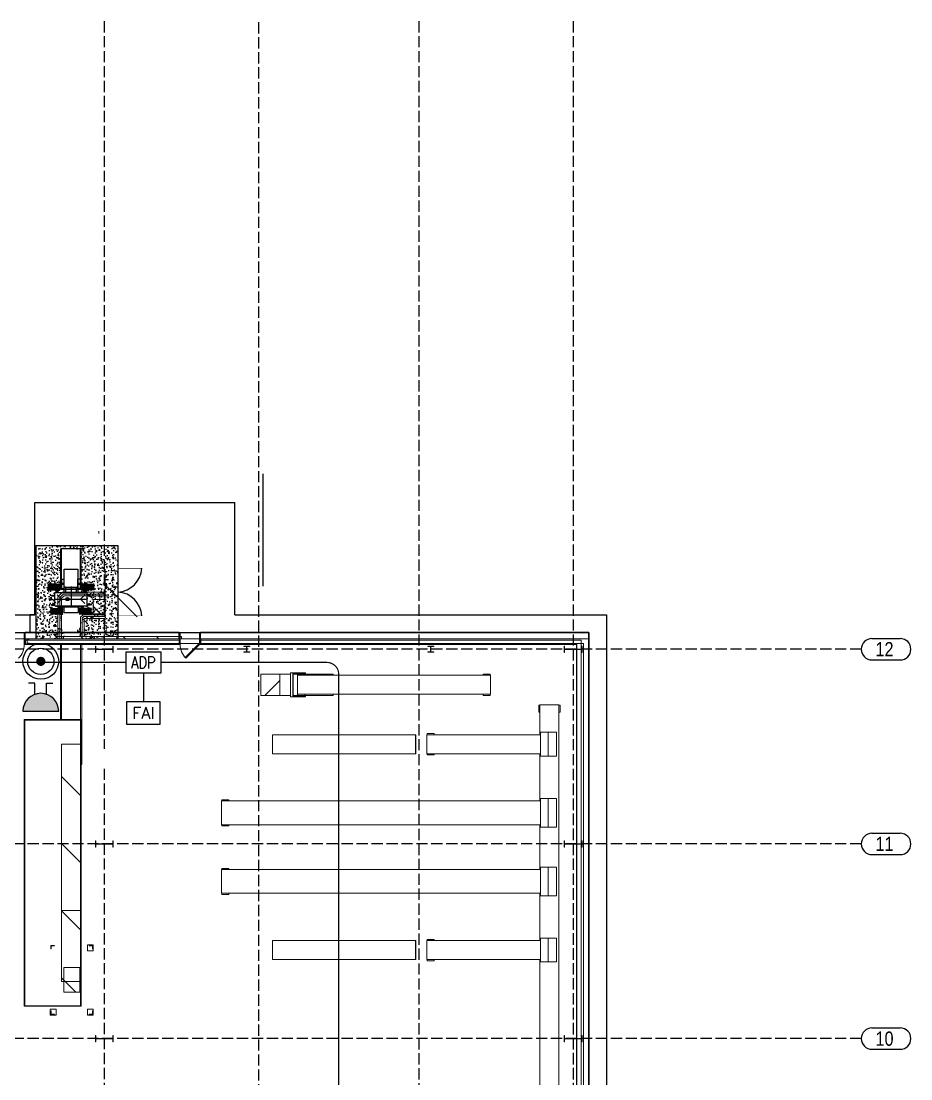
# Model space of a CAD drawing. Header units: millimetres. Extents: x 91119 to 792617, y 23924 to 150567.
# Drawn here: x 732800 to 770275, y 99942 to 144487 of the extents above; entities that cross this region are included whole.
import ezdxf
from ezdxf.enums import TextEntityAlignment as Align

# ---------------------------------------------------------------- set-up
doc = ezdxf.new("R2010")
doc.units = ezdxf.units.MM
doc.header["$LTSCALE"] = 100
for name, pattern in [('121217 IES and EMR$0$XKITLINE00', [0]), ('121217 IES and EMR$0$XKITLINE03', [6.299213, 4.724409, -1.574803]), ('DASHED', [19.05, 12.7, -6.35])]:
    doc.linetypes.add(name, pattern=pattern)
doc.layers.add('121217 IES and EMR$0$G3 Fab Prts-22 Door-Plan', color=7, linetype='Continuous', lineweight=5)
for name, color, linetype in [('121217 IES and EMR$0$grid', 8, 'Continuous'), ('121217 IES and EMR$0$layout', 8, 'Continuous'), ('121217 IES and EMR$0$Xref', 8, 'Continuous'), ('Base', 8, 'Continuous'), ('FA', 1, 'Continuous'), ('Fire Alarm', 1, 'Continuous'), ('Text', 7, 'Continuous')]:
    doc.layers.add(name, color=color, linetype=linetype)
doc.styles.add('121217 IES and EMR$0$CENTURY_GOTHIC', font='GOTHIC.TTF')
doc.styles.add('ROMANS', font='romans.shx', dxfattribs={"width": 0.8, "height": 2.5})

# ---------------------------------------------------------------- blocks, each defined once
blk = doc.blocks.new('121217 IES and EMR$0$Group-131-1')
at = {"layer": '121217 IES and EMR$0$G3 Fab Prts-22 Door-Plan', "color": 7, "linetype": 'Continuous', "lineweight": 5, "transparency": 33554687}
for p, q in [((-450, 250.5), (-450, -250.5)), ((450, 250.5), (450, -250.5))]:
    blk.add_line(p, q, dxfattribs=at)
blk = doc.blocks.new('121217 IES and EMR$0$Group-132-1')
at = {"layer": '121217 IES and EMR$0$G3 Fab Prts-22 Door-Plan', "color": 7, "linetype": 'Continuous', "lineweight": 5, "transparency": 33554687, "flags": 128}
for points in [[(-450, 250.5), (-408, 250.5), (-408, -250.5), (-450, -250.5)], [(408, 250.5), (450, 250.5), (450, -250.5), (408, -250.5)]]:
    blk.add_lwpolyline(points, close=True, dxfattribs=at)
blk = doc.blocks.new('121217 IES and EMR$0$Group-142-1')
at = {"layer": '121217 IES and EMR$0$G3 Fab Prts-22 Door-Plan', "color": 7, "linetype": 'Continuous', "lineweight": 5, "transparency": 33554687, "flags": 128}
blk.add_lwpolyline([(-408, 250), (169, 827), (200, 796), (-377, 219)], close=True, dxfattribs=at)
blk = doc.blocks.new('121217 IES and EMR$0$Group-143-1')
at = {"layer": '121217 IES and EMR$0$G3 Fab Prts-22 Door-Plan', "color": 7, "linetype": 'Continuous', "lineweight": 5, "transparency": 33554687}
for p, q in [((-408, 250), (169, 827)), ((-377, 219), (200, 796)), ((169, 827), (200, 796)), ((-408, 250), (-377, 219))]:
    blk.add_line(p, q, dxfattribs=at)
at = {"layer": '121217 IES and EMR$0$G3 Fab Prts-22 Door-Plan', "color": 7, "transparency": 33554687}
blk.add_blockref('121217 IES and EMR$0$Group-142-1', (0, 0), dxfattribs=at)
blk = doc.blocks.new('121217 IES and EMR$0$Group-138-1')
at = {"layer": '121217 IES and EMR$0$G3 Fab Prts-22 Door-Plan', "color": 7, "linetype": 'Continuous', "lineweight": 5, "transparency": 33554687}
for p, q in [((-450, 250.5), (-450, -250.5)), ((450, 250.5), (450, -250.5))]:
    blk.add_line(p, q, dxfattribs=at)
blk = doc.blocks.new('121217 IES and EMR$0$Group-139-1')
at = {"layer": '121217 IES and EMR$0$G3 Fab Prts-22 Door-Plan', "color": 7, "linetype": 'Continuous', "lineweight": 5, "transparency": 33554687, "flags": 128}
for points in [[(-450, 250.5), (-408, 250.5), (-408, -250.5), (-450, -250.5)], [(408, 250.5), (450, 250.5), (450, -250.5), (408, -250.5)]]:
    blk.add_lwpolyline(points, close=True, dxfattribs=at)

msp = doc.modelspace()

# ---------------------------------------------------------------- hatches: boundary and pattern name
at = {"layer": 'Base'}
h = msp.add_hatch(dxfattribs=at)
h.set_pattern_fill('AR-CONC', color=256, scale=2, style=0)
h.set_pattern_definition([(50, (608473.2, 73606.88), (364.36934, -31.8782), [38.1, -419.1]), (355, (608473.2, 73606.9), (-70.4857, 382.1133), [30.48, -335.28]), (100.451, (608503.58, 73604.23), (293.885, 350.2334), [32.38, -356.18]), (46.1842, (608473.2, 73708.5), (542.1581, -84.0847), [57.15, -628.65]), (96.6356, (608518.4, 73701.5), (474.8085, 494.8511), [48.57, -534.27]), (351.184, (608473.2, 73708.5), (474.8092, 494.8502), [45.72, -502.92]), (21, (608524, 73683.08), (303.22976, -204.53104), [38.1, -419.1]), (326, (608524, 73683.1), (123.6041, 368.3759), [30.48, -335.28]), (71.4514, (608549.28, 73666.04), (426.833, 163.8457), [32.38, -356.18]), (37.5, (608473.21, 73606.88), (6.17721, 169.11008), [0, -331.216, 0, -340.36, 0, -336.55]), (7.5, (608473.21, 73606.88), (133.63933, 200.36115), [0, -194.056, 0, -323.596, 0, -128.27]), (327.5, (608359.93, 73606.88), (271.18119, -11.45749), [0, -127, 0, -396.24, 0, -525.78]), (317.5, (608309.13, 73606.88), (296.25836, 50.853), [0, -165.1, 0, -263.144, 0, -373.38])])
h.paths.add_polyline_path([(734472, 122264), (735332, 122264), (735332, 120566), (735186, 120566), (735186, 120425), (735413, 120425), (735413, 120445), (735443, 120445), (735443, 120485), (735488, 120501), (735488, 120505), (735443, 120525), (735461, 120531), (735373, 120531), (735358, 120539), (735363, 120541), (735363, 120577), (735358, 120579), (735363, 120581), (735363, 120617), (735358, 120619), (735363, 120621), (735363, 120657), (735358, 120659), (735363, 120661), (735363, 120697), (735358, 120699), (735363, 120701), (735363, 120727), (735358, 120729), (735363, 120731), (735363, 120767), (735358, 120769), (735373, 120777), (735478, 120777), (735488, 120771), (735503, 120777), (735863, 120777), (735878, 120769), (735863, 120762), (735507, 120762), (735533, 120748), (735495, 120738), (735498, 120737), (735863, 120737), (735878, 120729), (735863, 120722), (735526, 120722), (735492, 120706), (735863, 120706), (735878, 120699), (735863, 120691), (735519, 120691), (735533, 120685), (735492, 120666), (735863, 120666), (735878, 120659), (735863, 120651), (735519, 120651), (735533, 120645), (735492, 120626), (735863, 120626), (735878, 120619), (735863, 120611), (735507, 120611), (735533, 120597), (735503, 120586), (735863, 120586), (735878, 120579), (735863, 120571), (735507, 120571), (735533, 120557), (735503, 120546), (735863, 120546), (735878, 120539), (735863, 120531), (735507, 120531), (735533, 120517), (735493, 120503), (735533, 120485), (735533, 120445), (735563, 120445), (735563, 120425), (735586, 120425), (735586, 120304), (735720, 120304), (735720, 120284), (735586, 120284), (735586, 119916), (735720, 119916), (735720, 119896), (735586, 119896), (735586, 119863), (735447, 119863), (735447, 119843), (735417, 119843), (735417, 119803), (735376, 119785), (735417, 119770), (735390, 119756), (735747, 119756), (735762, 119749), (735747, 119741), (735386, 119741), (735417, 119730), (735390, 119716), (735747, 119716), (735762, 119709), (735747, 119701), (735386, 119701), (735417, 119690), (735390, 119676), (735747, 119676), (735762, 119669), (735747, 119661), (735375, 119661), (735417, 119643), (735402, 119636), (735747, 119636), (735762, 119629), (735747, 119621), (735375, 119621), (735417, 119603), (735402, 119596), (735747, 119596), (735762, 119589), (735747, 119581), (735375, 119581), (735409, 119566), (735747, 119566), (735762, 119559), (735747, 119551), (735382, 119551), (735378, 119550), (735417, 119540), (735390, 119526), (735747, 119526), (735762, 119519), (735747, 119511), (735386, 119511), (735372, 119516), (735362, 119511), (735332, 119511), (735332, 118933), (735177, 118933), (735177, 118476), (736878, 118476), (736878, 122409), (733425, 122409), (733425, 118476), (734165, 118476), (734627, 118476), (734627, 118933), (734472, 118933), (734472, 119511), (734442, 119511), (734432, 119516), (734417, 119511), (734057, 119511), (734042, 119519), (734057, 119526), (734413, 119526), (734387, 119540), (734425, 119550), (734422, 119551), (734057, 119551), (734042, 119559), (734057, 119566), (734394, 119566), (734428, 119581), (734057, 119581), (734042, 119589), (734057, 119596), (734401, 119596), (734387, 119603), (734428, 119621), (734057, 119621), (734042, 119629), (734057, 119636), (734401, 119636), (734387, 119643), (734428, 119661), (734057, 119661), (734042, 119669), (734057, 119676), (734413, 119676), (734387, 119690), (734417, 119701), (734057, 119701), (734042, 119709), (734057, 119716), (734413, 119716), (734387, 119730), (734417, 119741), (734057, 119741), (734042, 119749), (734057, 119756), (734413, 119756), (734387, 119770), (734427, 119785), (734387, 119803), (734387, 119843), (734357, 119843), (734357, 119863), (734218, 119863), (734218, 119896), (734084, 119896), (734084, 119916), (734218, 119916), (734218, 120284), (734084, 120284), (734084, 120304), (734218, 120304), (734218, 120425), (734240, 120425), (734240, 120445), (734270, 120445), (734270, 120485), (734311, 120503), (734270, 120517), (734297, 120531), (733940, 120531), (733925, 120539), (733940, 120546), (734301, 120546), (734270, 120557), (734297, 120571), (733940, 120571), (733925, 120579), (733940, 120586), (734301, 120586), (734270, 120597), (734297, 120611), (733940, 120611), (733925, 120619), (733940, 120626), (734312, 120626), (734270, 120645), (734285, 120651), (733940, 120651), (733925, 120659), (733940, 120666), (734312, 120666), (734270, 120685), (734285, 120691), (733940, 120691), (733925, 120699), (733940, 120706), (734312, 120706), (734278, 120722), (733940, 120722), (733925, 120729), (733940, 120737), (734305, 120737), (734309, 120738), (734270, 120748), (734297, 120762), (733940, 120762), (733925, 120769), (733940, 120777), (734301, 120777), (734315, 120771), (734325, 120777), (734430, 120777), (734445, 120769), (734430, 120762), (734342, 120762), (734360, 120755), (734315, 120740), (734315, 120736), (734360, 120725), (734319, 120706), (734430, 120706), (734445, 120699), (734430, 120691), (734346, 120691), (734360, 120685), (734319, 120666), (734430, 120666), (734445, 120659), (734430, 120651), (734346, 120651), (734360, 120645), (734325, 120626), (734430, 120626), (734445, 120619), (734430, 120611), (734346, 120611), (734360, 120605), (734325, 120586), (734430, 120586), (734445, 120579), (734430, 120571), (734342, 120571), (734360, 120565), (734325, 120546), (734430, 120546), (734445, 120539), (734430, 120531), (734342, 120531), (734360, 120525), (734315, 120505), (734315, 120501), (734360, 120485), (734360, 120445), (734390, 120445), (734390, 120425), (734617, 120425), (734617, 120566), (734472, 120566)])
h = msp.add_hatch(color=256, dxfattribs=at)
h.paths.add_polyline_path([(734556, 120812, 0.414214), (734530, 120786), (734556, 120786)])
h.paths.add_polyline_path([(734582, 120786), (734556, 120786), (734556, 120760, 0.414214)])
h = msp.add_hatch(color=256, dxfattribs=at)
h.paths.add_polyline_path([(735248, 120812, -0.414214), (735274, 120786), (735248, 120786)])
h.paths.add_polyline_path([(735222, 120786), (735248, 120786), (735248, 120760, -0.414214)])
at = {"layer": 'Fire Alarm'}
h = msp.add_hatch(color=256, dxfattribs=at)
edge = h.paths.add_edge_path()
edge.add_line((732875, 115426), (734381, 115426))
edge.add_arc((733628, 115426), 753, 360, 540)

# ---------------------------------------------------------------- linework, layer by layer
at = {"layer": '121217 IES and EMR$0$grid', "linetype": '121217 IES and EMR$0$XKITLINE03'}
for p, q in [((736302, 144487), (736302, 113845)), ((742802, 144437), (742802, 31436)), ((749552, 144487), (749552, 31436)), ((756052, 144487), (756052, 88530)), ((768187, 118036), (614302, 118036)), ((736302, 113005), (736302, 28641)), ((756052, 113005), (756052, 28641)), ((768187, 109836), (614302, 109836)), ((768187, 101636), (614302, 101636))]:
    msp.add_line(p, q, dxfattribs=at)
at = {"layer": '121217 IES and EMR$0$grid', "linetype": '121217 IES and EMR$0$XKITLINE00'}
for p, q in [((768637, 118486), (769825, 118486)), ((768637, 117586), (769825, 117586)), ((768637, 110286), (769825, 110286)), ((768637, 109386), (769825, 109386)), ((768637, 102086), (769825, 102086)), ((768637, 101186), (769825, 101186))]:
    msp.add_line(p, q, dxfattribs=at)
for centre, start, end in [((768637, 118036), 90, 270), ((769825, 118036), 270, 90), ((768637, 109836), 90, 270), ((769825, 109836), 270, 90), ((768637, 101636), 90, 270), ((769825, 101636), 270, 90)]:
    msp.add_arc(centre, 450, start, end, dxfattribs=at)
at = {"layer": '121217 IES and EMR$0$layout', "transparency": 33554687}
for p, q in [((742997, 120686), (742997, 125416)), ((733377, 124216), (741797, 124216)), ((733377, 119486), (733377, 124216)), ((733377, 124216), (741797, 124216)), ((733377, 119486), (733377, 124216)), ((741797, 119486), (741797, 124216)), ((741797, 119486), (741797, 124216)), ((712553, 119486), (733377, 119486)), ((733159, 119486), (733159, 118736)), ((741797, 119486), (757456, 119486)), ((741797, 119486), (757456, 119486)), ((757456, 119486), (757456, 92550)), ((757456, 119486), (757456, 92550)), ((711803, 118736), (734127, 118736)), ((739456, 118736), (732975, 118736)), ((756706, 118736), (740356, 118736)), ((741047, 118736), (756706, 118736)), ((756706, 118736), (756706, 92239)), ((756706, 86618), (756706, 118736)), ((739456, 118235), (732975, 118235)), ((756205, 118235), (740356, 118235)), ((756205, 86618), (756205, 118235))]:
    msp.add_line(p, q, dxfattribs=at)
at = {"layer": '121217 IES and EMR$0$layout'}
for p, q in [((733377, 119486), (733159, 119486)), ((711803, 118736), (756706, 118736)), ((732975, 118486), (732975, 118736)), ((732975, 118736), (732975, 118736)), ((732975, 118736), (732975, 118736)), ((739456, 118486), (739456, 118736)), ((739456, 118736), (739456, 118736)), ((739456, 118736), (739456, 118736)), ((740356, 118486), (740356, 118736)), ((740356, 118736), (740356, 118736)), ((740356, 118736), (740356, 118736)), ((756706, 118736), (756706, 49742)), ((732975, 118486), (732975, 118235)), ((732975, 118235), (732975, 118235)), ((732975, 118235), (732975, 118235)), ((739456, 118486), (739456, 118235)), ((739456, 118235), (739456, 118235)), ((739456, 118235), (739456, 118235)), ((740356, 118486), (740356, 118235)), ((740356, 118235), (740356, 118235)), ((740356, 118235), (740356, 118235))]:
    msp.add_line(p, q, dxfattribs=at)
at = {"layer": '121217 IES and EMR$0$layout', "linetype": 'Continuous', "lineweight": 5, "transparency": 33554687}
for p, q in [((732975, 118736), (732933, 118736)), ((732933, 118235), (732933, 118736)), ((739456, 118736), (739498, 118736)), ((739498, 118235), (739498, 118736)), ((740356, 118736), (740314, 118736)), ((740314, 118235), (740314, 118736)), ((732975, 118235), (732933, 118235)), ((739456, 118420), (732975, 118420)), ((739456, 118235), (739498, 118235)), ((740356, 118235), (740314, 118235)), ((756390, 118420), (740356, 118420)), ((756390, 118420), (740356, 118420)), ((756390, 86618), (756390, 118420)), ((756390, 86618), (756390, 118420))]:
    msp.add_line(p, q, dxfattribs=at)
at = {"layer": '121217 IES and EMR$0$layout', "linetype": 'Continuous', "lineweight": 5}
for p, q in [((734120, 118736), (736785, 118736)), ((736785, 118736), (741047, 118736))]:
    msp.add_line(p, q, dxfattribs=at)
at = {"layer": '121217 IES and EMR$0$layout', "linetype": 'Continuous', "lineweight": 5, "transparency": 33554687}
for centre, start, end in [((732117, 118235), 315, 0), ((740314, 118235), 180, 225)]:
    msp.add_arc(centre, 816, start, end, dxfattribs=at)
at = {"layer": '121217 IES and EMR$0$layout', "linetype": 'Continuous', "lineweight": 5}
msp.add_open_spline([(742997, 120686), (742997, 123051), (742997, 125416)], degree=2, dxfattribs=at)
at = {"layer": '121217 IES and EMR$0$Xref', "linetype": 'Continuous', "lineweight": 20}
for p, q in [((736071, 123006), (736071, 122906)), ((736341, 121403), (736341, 119397)), ((734544, 120434), (734352, 120245)), ((734575, 120359), (734427, 120213)), ((734502, 120182), (734606, 120284)), ((736341, 120434), (734544, 120434)), ((736341, 120359), (734575, 120359)), ((734606, 120284), (736341, 120284)), ((734352, 120245), (734352, 118576)), ((734427, 120213), (734427, 118576)), ((734502, 118576), (734502, 120182)), ((735835, 119521), (735835, 120131)), ((735835, 120131), (736335, 120131)), ((736335, 120131), (736335, 119521)), ((735406, 119484), (735302, 119382)), ((735302, 119382), (735302, 118576)), ((735377, 119350), (735437, 119409)), ((736341, 119484), (735406, 119484)), ((735437, 119409), (736341, 119409)), ((736335, 119521), (735835, 119521)), ((736341, 119334), (736341, 119397)), ((735377, 118576), (735377, 119350)), ((735452, 119319), (735467, 119334)), ((735452, 118576), (735452, 119319)), ((735467, 119334), (736341, 119334)), ((734265, 118576), (739557, 118576)), ((739557, 118576), (739557, 118476)), ((733052, 118476), (732202, 118476)), ((733142, 118476), (734165, 118476)), ((756492, 118276), (733142, 118276)), ((739557, 118476), (734165, 118476)), ((734452, 118276), (734452, 115074)), ((734502, 115074), (734502, 118276)), ((735302, 115074), (735302, 118276)), ((735352, 113176), (735352, 118276)), ((739557, 118476), (740457, 118476)), ((740457, 118476), (756692, 118476)), ((756492, 78476), (756492, 118276)), ((756692, 118476), (756692, 78476)), ((743699, 116986), (742899, 116986)), ((742899, 116986), (742899, 116086)), ((744142, 116986), (743699, 116986)), ((743699, 116086), (743699, 116986)), ((744142, 117036), (744142, 116036)), ((744247, 117036), (744142, 117036)), ((744247, 117036), (744783, 117036)), ((744247, 117036), (744247, 116036)), ((744256, 117030), (744783, 117030)), ((744256, 117030), (744256, 116042)), ((744736, 116986), (744256, 116986)), ((744614, 116936), (744434, 116936)), ((744434, 116936), (744434, 116136)), ((744442, 116986), (744442, 116936)), ((744742, 116986), (744442, 116986)), ((752434, 116936), (744614, 116936)), ((744736, 117030), (744736, 116986)), ((744742, 117030), (744742, 116936)), ((744742, 116936), (744742, 116986)), ((745949, 116986), (744742, 116986)), ((744783, 117030), (744783, 117036)), ((745949, 116986), (745949, 116936)), ((752262, 116986), (752262, 116936)), ((752562, 116986), (752262, 116986)), ((752434, 116936), (752570, 116936)), ((752562, 116936), (752562, 116986)), ((752570, 116136), (752570, 116936)), ((743699, 116086), (742899, 116086)), ((744142, 116086), (743699, 116086)), ((744247, 116036), (744142, 116036)), ((744247, 116036), (744783, 116036)), ((744442, 116086), (744256, 116086)), ((744256, 116042), (744783, 116042)), ((744614, 116136), (744434, 116136)), ((744442, 116136), (744442, 116086)), ((744742, 116086), (744442, 116086)), ((752434, 116136), (744614, 116136)), ((744736, 116086), (744736, 116042)), ((744742, 116136), (744742, 116042)), ((744742, 116086), (744742, 116136)), ((745949, 116086), (744742, 116086)), ((744783, 116036), (744783, 116042)), ((745949, 116136), (745949, 116086)), ((752262, 116136), (752262, 116086)), ((752562, 116086), (752262, 116086)), ((752434, 116136), (752570, 116136)), ((752562, 116086), (752562, 116136)), ((754652, 115686), (754602, 115686)), ((754602, 115386), (754602, 115686)), ((754602, 115386), (754652, 115386)), ((754652, 115536), (754652, 115694)), ((755452, 115694), (754652, 115694)), ((754652, 115536), (754652, 114436)), ((755452, 115536), (755452, 115694)), ((755502, 115686), (755452, 115686)), ((755452, 115536), (755452, 98155)), ((755452, 115386), (755502, 115386)), ((755502, 115386), (755502, 115686)), ((735322, 115074), (732932, 115074)), ((732932, 102998), (732932, 115074)), ((735302, 115054), (732952, 115054)), ((732952, 103018), (732952, 115054)), ((735302, 115054), (735302, 103018)), ((735322, 115074), (735322, 102998)), ((749902, 114486), (749902, 114436)), ((750202, 114486), (749902, 114486)), ((750202, 114436), (750202, 114486)), ((754677, 114536), (755002, 114536)), ((754677, 114536), (754677, 113536)), ((755002, 114536), (755352, 114536)), ((755002, 114536), (755002, 113536)), ((755352, 114536), (755352, 113536)), ((734502, 107036), (734502, 114036)), ((734502, 114036), (735302, 114036)), ((735302, 107036), (735302, 114036)), ((743394, 114436), (743546, 114436)), ((743394, 114436), (743394, 113636)), ((749414, 114436), (743546, 114436)), ((749414, 114436), (749414, 113636)), ((749414, 114436), (749414, 113636)), ((749414, 114436), (749414, 114436)), ((749425, 114436), (749414, 114436)), ((749425, 114436), (749425, 113636)), ((749425, 114436), (749425, 113636)), ((749425, 114436), (749425, 114436)), ((750046, 114436), (749894, 114436)), ((749894, 114436), (749894, 113636)), ((750046, 114436), (754677, 114436)), ((743394, 113636), (743546, 113636)), ((749414, 113636), (743546, 113636)), ((749414, 113636), (749414, 113636)), ((749425, 113636), (749414, 113636)), ((749425, 113636), (749425, 113636)), ((750046, 113636), (749894, 113636)), ((749902, 113636), (749902, 113586)), ((750046, 113636), (754677, 113636)), ((750202, 113586), (750202, 113636)), ((754652, 113636), (754652, 111646)), ((735322, 113176), (735352, 113176)), ((750202, 113586), (749902, 113586)), ((754677, 113536), (755002, 113536)), ((755002, 113536), (755352, 113536)), ((741396, 111646), (741244, 111646)), ((741244, 111646), (741244, 110646)), ((741252, 111696), (741252, 111646)), ((741552, 111696), (741252, 111696)), ((741396, 111646), (754677, 111646)), ((741552, 111646), (741552, 111696)), ((754677, 111746), (754677, 110546)), ((754677, 111746), (755002, 111746)), ((755002, 111746), (755002, 110546)), ((755002, 111746), (755352, 111746)), ((755352, 111746), (755352, 110546)), ((741396, 110646), (741244, 110646)), ((741252, 110646), (741252, 110596)), ((741552, 110596), (741252, 110596)), ((741396, 110646), (754677, 110646)), ((741552, 110596), (741552, 110646)), ((754652, 110646), (754652, 108756)), ((754677, 110546), (755002, 110546)), ((755002, 110546), (755352, 110546)), ((741396, 108756), (741244, 108756)), ((741244, 108756), (741244, 107756)), ((741252, 108806), (741252, 108756)), ((741552, 108806), (741252, 108806)), ((741396, 108756), (754677, 108756)), ((741552, 108756), (741552, 108806)), ((754677, 108856), (754677, 107656)), ((754677, 108856), (755002, 108856)), ((755002, 108856), (755002, 107656)), ((755002, 108856), (755352, 108856)), ((755352, 108856), (755352, 107656)), ((741396, 107756), (741244, 107756)), ((741252, 107756), (741252, 107706)), ((741552, 107706), (741252, 107706)), ((741396, 107756), (754677, 107756)), ((741552, 107706), (741552, 107756)), ((754652, 107756), (754652, 105766)), ((754677, 107656), (755002, 107656)), ((755002, 107656), (755352, 107656)), ((734502, 107036), (735302, 107036)), ((734502, 104036), (734502, 107036)), ((735302, 107036), (734502, 107036)), ((735302, 104036), (735302, 107036)), ((735588, 105347), (735588, 105577)), ((735598, 105587), (735828, 105587)), ((735838, 105577), (735838, 105347)), ((743394, 105766), (743546, 105766)), ((743394, 105766), (743394, 104966)), ((749414, 105766), (743546, 105766)), ((749425, 105766), (749414, 105766)), ((749414, 105766), (749414, 104966)), ((749414, 105766), (749414, 105766)), ((749414, 105766), (749414, 104966)), ((749425, 105766), (749425, 105766)), ((749425, 105766), (749425, 104966)), ((749425, 105766), (749425, 104966)), ((750046, 105766), (749894, 105766)), ((749894, 105766), (749894, 104966)), ((749902, 105816), (749902, 105766)), ((750202, 105816), (749902, 105816)), ((750046, 105766), (754677, 105766)), ((750202, 105766), (750202, 105816)), ((754677, 105866), (754677, 104866)), ((754677, 105866), (755002, 105866)), ((755002, 105866), (755002, 104866)), ((755002, 105866), (755352, 105866)), ((755352, 105866), (755352, 104866)), ((734053, 105562), (734203, 105562)), ((734053, 105412), (734053, 105562)), ((734055, 105412), (734053, 105412)), ((734065, 105538), (734065, 105422)), ((734193, 105550), (734077, 105550)), ((734203, 105562), (734203, 105560)), ((735828, 105337), (735598, 105337)), ((735663, 105562), (735663, 105560)), ((735813, 105562), (735663, 105562)), ((735673, 105550), (735789, 105550)), ((735801, 105538), (735801, 105422)), ((735811, 105412), (735813, 105412)), ((735813, 105412), (735813, 105562)), ((743394, 104966), (743546, 104966)), ((749414, 104966), (743546, 104966)), ((749425, 104966), (749414, 104966)), ((749414, 104966), (749414, 104966)), ((749425, 104966), (749425, 104966)), ((750046, 104966), (749894, 104966)), ((749902, 104966), (749902, 104916)), ((750202, 104916), (749902, 104916)), ((750046, 104966), (754677, 104966)), ((750202, 104916), (750202, 104966)), ((754652, 104966), (754652, 98155)), ((754677, 104866), (755002, 104866)), ((755002, 104866), (755352, 104866)), ((735273, 104628), (734594, 104628)), ((734594, 103590), (734594, 104628)), ((735273, 104628), (735273, 103590)), ((735302, 104036), (734502, 104036)), ((734594, 103590), (735273, 103590)), ((735322, 102998), (732932, 102998)), ((735302, 103018), (732952, 103018)), ((734028, 102867), (734028, 102637)), ((734268, 102877), (734038, 102877)), ((734038, 102627), (734268, 102627)), ((734053, 102802), (734055, 102802)), ((734053, 102652), (734053, 102802)), ((734203, 102652), (734053, 102652)), ((734065, 102792), (734065, 102676)), ((734077, 102664), (734193, 102664)), ((734203, 102654), (734203, 102652)), ((734278, 102637), (734278, 102867)), ((735588, 102637), (735588, 102867)), ((735598, 102877), (735828, 102877)), ((735828, 102627), (735598, 102627)), ((735663, 102654), (735663, 102652)), ((735663, 102652), (735813, 102652)), ((735789, 102664), (735673, 102664)), ((735801, 102792), (735801, 102676)), ((735813, 102802), (735811, 102802)), ((735813, 102652), (735813, 102802)), ((735838, 102867), (735838, 102637))]:
    msp.add_line(p, q, dxfattribs=at)
at = {"layer": '121217 IES and EMR$0$Xref', "linetype": 'Continuous', "lineweight": 0}
for p, q in [((734165, 121502), (734265, 121402)), ((736341, 120741), (737684, 119397)), ((734165, 120088), (734265, 119988)), ((735835, 119832), (736146, 119521)), ((734165, 118674), (734362, 118476)), ((735677, 118576), (735777, 118476)), ((737091, 118576), (737191, 118476)), ((738505, 118576), (738605, 118476)), ((742310, 118161), (742293, 118144)), ((756429, 118138), (756411, 118120)), ((736535, 118043), (736522, 118030)), ((756334, 118043), (756321, 118030)), ((743699, 116722), (743063, 116086)), ((744434, 116042), (744428, 116036)), ((733566, 115074), (733546, 115054)), ((734980, 115074), (734960, 115054)), ((732952, 114460), (732932, 114440)), ((735322, 114002), (735302, 113982)), ((732952, 113046), (732932, 113026)), ((734502, 112680), (735302, 111880)), ((735322, 112587), (735302, 112567)), ((732952, 111632), (732932, 111612)), ((735322, 111173), (735302, 111153)), ((732952, 110217), (732932, 110197)), ((734502, 109852), (735302, 109052)), ((735322, 109759), (735302, 109739)), ((732952, 108803), (732932, 108783)), ((735322, 108345), (735302, 108325)), ((732952, 107389), (732932, 107369)), ((734502, 107023), (735302, 106223)), ((735322, 106930), (735302, 106910)), ((732952, 105975), (732932, 105955)), ((735322, 105516), (735302, 105496)), ((732952, 104560), (732932, 104540)), ((734502, 104195), (734660, 104036)), ((734594, 104103), (735107, 103590)), ((735322, 104102), (735302, 104082)), ((732952, 103146), (732932, 103126)), ((734238, 103018), (734218, 102998))]:
    msp.add_line(p, q, dxfattribs=at)
at = {"layer": '121217 IES and EMR$0$Xref', "linetype": 'Continuous', "lineweight": 15}
for p, q in [((733052, 118476), (733142, 118476)), ((733052, 118276), (733052, 118476)), ((733142, 118276), (733052, 118276)), ((733059, 118450), (733059, 118302)), ((733142, 118462), (733071, 118462)), ((733071, 118290), (733142, 118290)), ((733142, 118476), (733142, 118462)), ((733142, 118290), (733142, 118276)), ((735925, 118169), (735925, 117904)), ((735942, 118169), (735925, 118169)), ((735942, 118059), (735942, 118169)), ((736661, 118169), (736661, 118059)), ((736679, 118169), (736661, 118169)), ((736679, 117904), (736679, 118169)), ((742173, 118161), (742173, 118149)), ((742431, 118161), (742173, 118161)), ((742173, 118149), (742283, 118149)), ((742296, 118137), (742296, 117936)), ((742308, 117936), (742308, 118137)), ((742320, 118149), (742431, 118149)), ((742431, 118149), (742431, 118161)), ((749923, 118161), (749923, 118149)), ((750181, 118161), (749923, 118161)), ((749923, 118149), (750033, 118149)), ((750046, 118137), (750046, 117936)), ((750058, 117936), (750058, 118137)), ((750070, 118149), (750181, 118149)), ((750181, 118149), (750181, 118161)), ((755675, 118169), (755675, 117904)), ((755692, 118169), (755675, 118169)), ((755692, 118059), (755692, 118169)), ((756411, 118169), (756411, 118059)), ((756429, 118169), (756411, 118169)), ((756429, 117904), (756429, 118169)), ((735925, 117904), (735942, 117904)), ((735942, 117904), (735942, 118013)), ((736645, 118043), (735959, 118043)), ((735959, 118030), (736645, 118030)), ((736661, 118013), (736661, 117904)), ((736661, 117904), (736679, 117904)), ((742173, 117924), (742173, 117912)), ((742283, 117924), (742173, 117924)), ((742173, 117912), (742431, 117912)), ((742431, 117924), (742320, 117924)), ((742431, 117912), (742431, 117924)), ((749923, 117924), (749923, 117912)), ((750033, 117924), (749923, 117924)), ((749923, 117912), (750181, 117912)), ((750181, 117924), (750070, 117924)), ((750181, 117912), (750181, 117924)), ((755675, 117904), (755692, 117904)), ((755692, 117904), (755692, 118013)), ((756395, 118043), (755709, 118043)), ((755709, 118030), (756395, 118030)), ((756411, 118013), (756411, 117904)), ((756411, 117904), (756429, 117904)), ((735925, 109969), (735925, 109704)), ((735942, 109969), (735925, 109969)), ((735925, 109704), (735942, 109704)), ((735942, 109859), (735942, 109969)), ((735942, 109704), (735942, 109813)), ((736645, 109843), (735959, 109843)), ((735959, 109830), (736645, 109830)), ((736661, 109969), (736661, 109859)), ((736679, 109969), (736661, 109969)), ((736661, 109813), (736661, 109704)), ((736661, 109704), (736679, 109704)), ((736679, 109704), (736679, 109969)), ((755675, 109969), (755675, 109704)), ((755692, 109969), (755675, 109969)), ((755675, 109704), (755692, 109704)), ((755692, 109859), (755692, 109969)), ((755692, 109704), (755692, 109813)), ((756395, 109843), (755709, 109843)), ((755709, 109830), (756395, 109830)), ((756411, 109969), (756411, 109859)), ((756429, 109969), (756411, 109969)), ((756411, 109813), (756411, 109704)), ((756411, 109704), (756429, 109704)), ((756429, 109704), (756429, 109969)), ((735925, 101769), (735925, 101504)), ((735942, 101769), (735925, 101769)), ((735942, 101659), (735942, 101769)), ((735942, 101504), (735942, 101613)), ((736645, 101643), (735959, 101643)), ((735959, 101630), (736645, 101630)), ((736661, 101769), (736661, 101659)), ((736679, 101769), (736661, 101769)), ((736661, 101613), (736661, 101504)), ((736679, 101504), (736679, 101769)), ((755675, 101769), (755675, 101504)), ((755692, 101769), (755675, 101769)), ((755692, 101659), (755692, 101769)), ((755692, 101504), (755692, 101613)), ((756395, 101643), (755709, 101643)), ((755709, 101630), (756395, 101630)), ((756411, 101769), (756411, 101659)), ((756429, 101769), (756411, 101769)), ((756411, 101613), (756411, 101504)), ((756429, 101504), (756429, 101769)), ((735925, 101504), (735942, 101504)), ((736661, 101504), (736679, 101504)), ((755675, 101504), (755692, 101504)), ((756411, 101504), (756429, 101504))]:
    msp.add_line(p, q, dxfattribs=at)
for centre, radius, start, end in [((733071, 118450), 12, 90, 180), ((733071, 118302), 12, 180, 270), ((735959, 118059), 16.5, 180, 270), ((736645, 118059), 16.5, 270, 0), ((742283, 118137), 12.7, 0, 90), ((742320, 118137), 12.7, 90, 180), ((750033, 118137), 12.7, 0, 90), ((750070, 118137), 12.7, 90, 180), ((755709, 118059), 16.5, 180, 270), ((756395, 118059), 16.5, 270, 0), ((735959, 118013), 16.5, 90, 180), ((736645, 118013), 16.5, 0, 90), ((742283, 117936), 12.7, 270, 0), ((742320, 117936), 12.7, 180, 270), ((750033, 117936), 12.7, 270, 0), ((750070, 117936), 12.7, 180, 270), ((755709, 118013), 16.5, 90, 180), ((756395, 118013), 16.5, 0, 90), ((735959, 109859), 16.5, 180, 270), ((735959, 109813), 16.5, 90, 180), ((736645, 109859), 16.5, 270, 0), ((736645, 109813), 16.5, 0, 90), ((755709, 109859), 16.5, 180, 270), ((755709, 109813), 16.5, 90, 180), ((756395, 109859), 16.5, 270, 0), ((756395, 109813), 16.5, 0, 90), ((735959, 101659), 16.5, 180, 270), ((735959, 101613), 16.5, 90, 180), ((736645, 101659), 16.5, 270, 0), ((736645, 101613), 16.5, 0, 90), ((755709, 101659), 16.5, 180, 270), ((755709, 101613), 16.5, 90, 180), ((756395, 101659), 16.5, 270, 0), ((756395, 101613), 16.5, 0, 90)]:
    msp.add_arc(centre, radius, start, end, dxfattribs=at)
at = {"layer": '121217 IES and EMR$0$Xref', "linetype": 'Continuous', "lineweight": 20}
for centre, radius, start, end in [((735598, 105577), 10, 90, 180), ((735828, 105577), 10, 0, 90), ((734055, 105422), 10, 270, 0), ((734077, 105538), 12, 90, 180), ((734193, 105560), 10, 270, 0), ((735598, 105347), 10, 180, 270), ((735673, 105560), 10, 180, 270), ((735789, 105538), 12, 0, 90), ((735811, 105422), 10, 180, 270), ((735828, 105347), 10, 270, 0), ((734038, 102867), 10, 90, 180), ((734038, 102637), 10, 180, 270), ((734055, 102792), 10, 0, 90), ((734077, 102676), 12, 180, 270), ((734193, 102654), 10, 0, 90), ((734268, 102867), 10, 0, 90), ((734268, 102637), 10, 270, 0), ((735598, 102867), 10, 90, 180), ((735598, 102637), 10, 180, 270), ((735673, 102654), 10, 90, 180), ((735789, 102676), 12, 270, 0), ((735811, 102792), 10, 90, 180), ((735828, 102867), 10, 0, 90), ((735828, 102637), 10, 270, 0)]:
    msp.add_arc(centre, radius, start, end, dxfattribs=at)
at = {"layer": 'Base'}
for p, q in [((733425, 122409), (736878, 122409)), ((733425, 122409), (733425, 118476)), ((734472, 120566), (734472, 122264)), ((735332, 122264), (734472, 122264)), ((734502, 120566), (734502, 122264)), ((735302, 120566), (735302, 122264)), ((735332, 120566), (735332, 122264)), ((736878, 122409), (736878, 118476)), ((734617, 120425), (734617, 121409)), ((734617, 121409), (735186, 121409)), ((735186, 121409), (735186, 120425)), ((734270, 120748), (734325, 120777)), ((734270, 120725), (734360, 120755)), ((734360, 120725), (734270, 120748)), ((734360, 120685), (734270, 120725)), ((734270, 120685), (734360, 120725)), ((734360, 120755), (734301, 120777)), ((734315, 120445), (734315, 120771)), ((734494, 120986), (734494, 120586)), ((734494, 120986), (734617, 120986)), ((734594, 120786), (734517, 120786)), ((734556, 120825), (734556, 120747)), ((734617, 120586), (734617, 120986)), ((735186, 120586), (735186, 120986)), ((735309, 120986), (735186, 120986)), ((735209, 120786), (735287, 120786)), ((735248, 120825), (735248, 120747)), ((735309, 120986), (735309, 120586)), ((735443, 120755), (735503, 120777)), ((735533, 120725), (735443, 120755)), ((735443, 120725), (735533, 120748)), ((735443, 120685), (735533, 120725)), ((735533, 120685), (735443, 120725)), ((735533, 120748), (735478, 120777)), ((735488, 120445), (735488, 120771)), ((734084, 120304), (734218, 120304)), ((734084, 120284), (734084, 120304)), ((734084, 120284), (734218, 120284)), ((734218, 119863), (734218, 120425)), ((734218, 120425), (735586, 120425)), ((734240, 120445), (734390, 120445)), ((734240, 120425), (734240, 120445)), ((734270, 120645), (734360, 120685)), ((734360, 120645), (734270, 120685)), ((734270, 120597), (734360, 120645)), ((734360, 120605), (734270, 120645)), ((734270, 120557), (734360, 120605)), ((734360, 120565), (734270, 120597)), ((734270, 120517), (734360, 120565)), ((734360, 120525), (734270, 120557)), ((734270, 120485), (734360, 120525)), ((734360, 120485), (734270, 120517)), ((734270, 120445), (734270, 120485)), ((734360, 120445), (734360, 120485)), ((734390, 120425), (734390, 120445)), ((734472, 120566), (735332, 120566)), ((734494, 120586), (734617, 120586)), ((734667, 120645), (734630, 120645)), ((734630, 120637), (734630, 120645)), ((734667, 120637), (734630, 120637)), ((734667, 120645), (735137, 120645)), ((734667, 120637), (734667, 120425)), ((734667, 120637), (735137, 120637)), ((734902, 120678), (734902, 119863)), ((735137, 120645), (735173, 120645)), ((735137, 120425), (735137, 120637)), ((735137, 120637), (735173, 120637)), ((735173, 120637), (735173, 120645)), ((735309, 120586), (735186, 120586)), ((735563, 120445), (735413, 120445)), ((735413, 120425), (735413, 120445)), ((735533, 120645), (735443, 120685)), ((735443, 120645), (735533, 120685)), ((735533, 120597), (735443, 120645)), ((735443, 120605), (735533, 120645)), ((735533, 120557), (735443, 120605)), ((735443, 120565), (735533, 120597)), ((735533, 120517), (735443, 120565)), ((735443, 120525), (735533, 120557)), ((735533, 120485), (735443, 120525)), ((735443, 120485), (735533, 120517)), ((735443, 120445), (735443, 120485)), ((735533, 120445), (735533, 120485)), ((735563, 120425), (735563, 120445)), ((735586, 119863), (735586, 120425)), ((735720, 120304), (735586, 120304)), ((735720, 120284), (735586, 120284)), ((735720, 120284), (735720, 120304)), ((734084, 119916), (734218, 119916)), ((734084, 119896), (734084, 119916)), ((734084, 119896), (734218, 119896)), ((734218, 120144), (735586, 120144)), ((734218, 119863), (735586, 119863)), ((734357, 119863), (734357, 119843)), ((734357, 119843), (734507, 119843)), ((734387, 119843), (734387, 119803)), ((734432, 119843), (734432, 119516)), ((734477, 119843), (734477, 119803)), ((734507, 119863), (734507, 119843)), ((734602, 119863), (734602, 119576)), ((735202, 119863), (735202, 119576)), ((735297, 119863), (735297, 119843)), ((735447, 119843), (735297, 119843)), ((735327, 119843), (735327, 119803)), ((735372, 119843), (735372, 119516)), ((735417, 119843), (735417, 119803)), ((735447, 119863), (735447, 119843)), ((735720, 119916), (735586, 119916)), ((735720, 119896), (735586, 119896)), ((735720, 119896), (735720, 119916)), ((734477, 119803), (734387, 119770)), ((734387, 119803), (734477, 119763)), ((734387, 119770), (734477, 119723)), ((734477, 119763), (734387, 119730)), ((734387, 119730), (734477, 119683)), ((734477, 119723), (734387, 119690)), ((734387, 119690), (734477, 119643)), ((734477, 119683), (734387, 119643)), ((734387, 119643), (734477, 119603)), ((734477, 119643), (734387, 119603)), ((734477, 119603), (734387, 119563)), ((734387, 119603), (734477, 119563)), ((734477, 119563), (734387, 119540)), ((734387, 119563), (734477, 119533)), ((734387, 119540), (734442, 119511)), ((734477, 119533), (734417, 119511)), ((735332, 119803), (734472, 119803)), ((734602, 119576), (735202, 119576)), ((735327, 119803), (735417, 119770)), ((735417, 119803), (735327, 119763)), ((735417, 119770), (735327, 119723)), ((735327, 119763), (735417, 119730)), ((735417, 119730), (735327, 119683)), ((735327, 119723), (735417, 119690)), ((735417, 119690), (735327, 119643)), ((735327, 119683), (735417, 119643)), ((735417, 119643), (735327, 119603)), ((735327, 119643), (735417, 119603)), ((735327, 119603), (735417, 119563)), ((735417, 119603), (735327, 119563)), ((735327, 119563), (735417, 119540)), ((735417, 119563), (735327, 119533)), ((735327, 119533), (735386, 119511)), ((735417, 119540), (735362, 119511))]:
    msp.add_line(p, q, dxfattribs=at)
at = {"layer": 'Base', "const_width": 20}
for points in [[(736878, 122409), (733425, 122409), (733425, 118476)], [(737878, 121443), (736878, 121443), (736878, 122409)], [(737878, 119443), (736878, 119443), (736878, 118476)]]:
    msp.add_lwpolyline(points, dxfattribs=at)
at = {"layer": 'Base'}
for points in [[(734301, 120777), (733940, 120777), (733925, 120769), (733940, 120762), (734297, 120762)], [(734301, 120737), (733940, 120737), (733925, 120729), (733940, 120722), (734297, 120722)], [(734325, 120777), (734430, 120777), (734445, 120769), (734430, 120762), (734342, 120762)], [(734325, 120737), (734430, 120737), (734445, 120729), (734430, 120722), (734342, 120722)], [(735478, 120777), (735373, 120777), (735358, 120769), (735373, 120762), (735461, 120762)], [(735478, 120737), (735373, 120737), (735358, 120729), (735373, 120722), (735461, 120722)], [(735503, 120777), (735863, 120777), (735878, 120769), (735863, 120762), (735507, 120762)], [(735503, 120737), (735863, 120737), (735878, 120729), (735863, 120722), (735507, 120722)], [(734312, 120706), (733940, 120706), (733925, 120699), (733940, 120691), (734285, 120691)], [(734312, 120666), (733940, 120666), (733925, 120659), (733940, 120651), (734285, 120651)], [(734312, 120626), (733940, 120626), (733925, 120619), (733940, 120611), (734297, 120611)], [(734301, 120586), (733940, 120586), (733925, 120579), (733940, 120571), (734297, 120571)], [(734301, 120546), (733940, 120546), (733925, 120539), (733940, 120531), (734297, 120531)], [(734319, 120706), (734430, 120706), (734445, 120699), (734430, 120691), (734346, 120691)], [(734319, 120666), (734430, 120666), (734445, 120659), (734430, 120651), (734346, 120651)], [(734319, 120324), (734499, 120144)], [(734325, 120626), (734430, 120626), (734445, 120619), (734430, 120611), (734346, 120611)], [(734325, 120586), (734430, 120586), (734445, 120579), (734430, 120571), (734342, 120571)], [(734325, 120546), (734430, 120546), (734445, 120539), (734430, 120531), (734342, 120531)], [(735485, 120324), (735305, 120144)], [(735485, 120706), (735373, 120706), (735358, 120699), (735373, 120691), (735458, 120691)], [(735485, 120666), (735373, 120666), (735358, 120659), (735373, 120651), (735458, 120651)], [(735478, 120626), (735373, 120626), (735358, 120619), (735373, 120611), (735458, 120611)], [(735478, 120586), (735373, 120586), (735358, 120579), (735373, 120571), (735461, 120571)], [(735478, 120546), (735373, 120546), (735358, 120539), (735373, 120531), (735461, 120531)], [(735492, 120706), (735863, 120706), (735878, 120699), (735863, 120691), (735519, 120691)], [(735492, 120666), (735863, 120666), (735878, 120659), (735863, 120651), (735519, 120651)], [(735492, 120626), (735863, 120626), (735878, 120619), (735863, 120611), (735507, 120611)], [(735503, 120586), (735863, 120586), (735878, 120579), (735863, 120571), (735507, 120571)], [(735503, 120546), (735863, 120546), (735878, 120539), (735863, 120531), (735507, 120531)], [(734319, 119964), (734499, 120144)], [(734499, 120144), (734681, 120144)], [(734831, 120144), (735305, 120144)], [(735485, 119964), (735305, 120144)], [(734417, 119741), (734057, 119741), (734042, 119749), (734057, 119756), (734413, 119756)], [(734417, 119701), (734057, 119701), (734042, 119709), (734057, 119716), (734413, 119716)], [(734428, 119661), (734057, 119661), (734042, 119669), (734057, 119676), (734413, 119676)], [(734428, 119621), (734057, 119621), (734042, 119629), (734057, 119636), (734401, 119636)], [(734428, 119581), (734057, 119581), (734042, 119589), (734057, 119596), (734401, 119596)], [(734417, 119551), (734057, 119551), (734042, 119559), (734057, 119566), (734413, 119566)], [(734417, 119511), (734057, 119511), (734042, 119519), (734057, 119526), (734413, 119526)], [(734435, 119621), (734547, 119621), (734562, 119629), (734547, 119636), (734462, 119636)], [(734435, 119581), (734547, 119581), (734562, 119589), (734547, 119596), (734462, 119596)], [(734442, 119741), (734547, 119741), (734562, 119749), (734547, 119756), (734459, 119756)], [(734442, 119701), (734547, 119701), (734562, 119709), (734547, 119716), (734459, 119716)], [(734442, 119661), (734547, 119661), (734562, 119669), (734547, 119676), (734462, 119676)], [(734442, 119551), (734547, 119551), (734562, 119559), (734547, 119566), (734459, 119566)], [(734442, 119511), (734547, 119511), (734562, 119519), (734547, 119526), (734459, 119526)], [(735362, 119741), (735257, 119741), (735242, 119749), (735257, 119756), (735345, 119756)], [(735362, 119701), (735257, 119701), (735242, 119709), (735257, 119716), (735345, 119716)], [(735362, 119661), (735257, 119661), (735242, 119669), (735257, 119676), (735341, 119676)], [(735368, 119621), (735257, 119621), (735242, 119629), (735257, 119636), (735341, 119636)], [(735368, 119581), (735257, 119581), (735242, 119589), (735257, 119596), (735341, 119596)], [(735362, 119551), (735257, 119551), (735242, 119559), (735257, 119566), (735345, 119566)], [(735362, 119511), (735257, 119511), (735242, 119519), (735257, 119526), (735345, 119526)], [(735375, 119661), (735747, 119661), (735762, 119669), (735747, 119676), (735390, 119676)], [(735375, 119621), (735747, 119621), (735762, 119629), (735747, 119636), (735402, 119636)], [(735375, 119581), (735747, 119581), (735762, 119589), (735747, 119596), (735402, 119596)], [(735386, 119741), (735747, 119741), (735762, 119749), (735747, 119756), (735390, 119756)], [(735386, 119701), (735747, 119701), (735762, 119709), (735747, 119716), (735390, 119716)], [(735386, 119551), (735747, 119551), (735762, 119559), (735747, 119566), (735390, 119566)], [(735386, 119511), (735747, 119511), (735762, 119519), (735747, 119526), (735390, 119526)]]:
    msp.add_lwpolyline(points, dxfattribs=at)
for centre, radius in [((734556, 120786), 25.9), ((735248, 120786), 25.9), ((734756, 120144), 75), ((734756, 120144), 45)]:
    msp.add_circle(centre, radius, dxfattribs=at)
for centre, start, end in [((736826, 121495), 272.8395, 357.1605), ((736826, 119390), 2.8395, 87.1605)]:
    msp.add_arc(centre, 1053, start, end, dxfattribs=at)
at = {"layer": 'FA'}
msp.add_lwpolyline([(737203, 117048), (738691, 117048), (738691, 117912), (737203, 117912)], close=True, dxfattribs=at)
at = {"layer": 'FA', "linetype": 'DASHED', "ltscale": 0.5, "const_width": 50}
for points in [[(737203, 117480), (730218, 117480, 0.414214), (729718, 116980), (729718, 36437)], [(738691, 117480), (745676, 117480, -0.414214), (746176, 116980), (746176, 36437)]]:
    msp.add_lwpolyline(points, format="xyb", dxfattribs=at)
at = {"layer": 'Fire Alarm'}
for p, q in [((737947, 117048), (737947, 115820)), ((733382, 116609), (733115, 116609)), ((733382, 116138), (733382, 116609)), ((733873, 116138), (733873, 116609)), ((733873, 116609), (734140, 116609)), ((732875, 115426), (734381, 115426))]:
    msp.add_line(p, q, dxfattribs=at)
at = {"layer": 'Fire Alarm', "const_width": 192}
msp.add_lwpolyline([(733532, 117524, 1), (733724, 117524, 1)], format="xyb", close=True, dxfattribs=at)
at = {"layer": 'Fire Alarm'}
msp.add_lwpolyline([(737234, 114878), (738660, 114878), (738660, 115820), (737234, 115820)], close=True, dxfattribs=at)
for radius in [753, 553]:
    msp.add_circle((733628, 117524), radius, dxfattribs=at)
msp.add_arc((733628, 115426), 753, 0, 180, dxfattribs=at)

# ---------------------------------------------------------------- block references
at = {"layer": '121217 IES and EMR$0$layout', "extrusion": (0, 0, -1), "zscale": -1, "rotation": 179.9999556037704}
for name in ['121217 IES and EMR$0$Group-131-1', '121217 IES and EMR$0$Group-132-1']:
    msp.add_blockref(name, (-732525, 118486), dxfattribs=at)
at = {"layer": '121217 IES and EMR$0$layout', "transparency": 33554687, "rotation": 180.0000443962296}
for name in ['121217 IES and EMR$0$Group-138-1', '121217 IES and EMR$0$Group-139-1']:
    msp.add_blockref(name, (739906, 118486), dxfattribs=at)
at = {"layer": '121217 IES and EMR$0$layout', "rotation": 180.0000443962296}
msp.add_blockref('121217 IES and EMR$0$Group-143-1', (739906, 118486), dxfattribs=at)

# ---------------------------------------------------------------- texts
at = {"layer": '121217 IES and EMR$0$grid', "style": '121217 IES and EMR$0$CENTURY_GOTHIC', "width": 0.85}
for s, p in [('12', (768787, 117736)), ('11', (768787, 109536)), ('10', (768787, 101336))]:
    msp.add_text(s, height=600, dxfattribs=at).set_placement(p)
at = {"layer": 'FA', "color": 0, "style": 'ROMANS', "width": 0.8}
msp.add_text('ADP', height=500, dxfattribs=at).set_placement((737947, 117480), align=Align.MIDDLE_CENTER)
at = {"layer": 'Text', "style": 'ROMANS'}
msp.add_text('FAI', height=500, rotation=359.9675, dxfattribs=at).set_placement((737947, 115349), align=Align.MIDDLE_CENTER)

doc.saveas('drawing.dxf')
